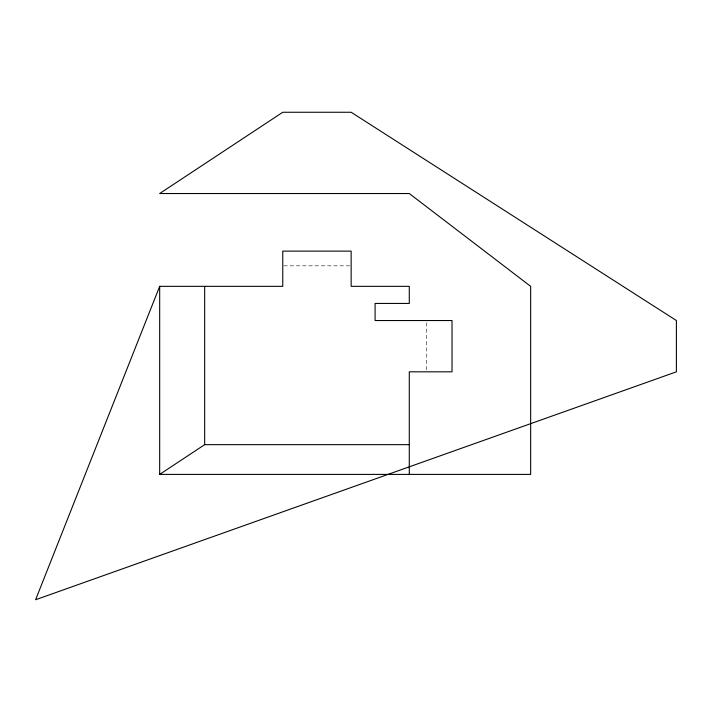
<?xml version="1.0" encoding="UTF-8"?>
<svg xmlns="http://www.w3.org/2000/svg" width="712" height="712" viewBox="0 0 712 712"><rect width="100%" height="100%" fill="white"/><g stroke="black" fill="none" stroke-linecap="round" stroke-linejoin="round"><path stroke-width="0.53" stroke-dasharray="3.56 2.67" d="M283.865 265.825L350.046 265.825M426.381 322.714L426.381 370.73"/><path stroke-width="1.07" d="M159.675 286.34L35.6 599.744L676.4 371.824L676.4 320.534L351.149 112.256L282.762 112.256L159.675 193.53L409.284 193.53L530.654 286.34L530.654 474.406L159.675 474.406L159.675 286.34L282.762 286.34L282.762 251.122L351.149 251.122L351.149 286.34L409.284 286.34L409.284 303.437L375.091 303.437L375.091 320.534L452.022 320.534L452.022 371.824L409.284 371.824L409.284 474.406M159.675 474.406L204.673 444.653L409.284 444.653M204.673 286.34L204.673 444.653"/></g></svg>
